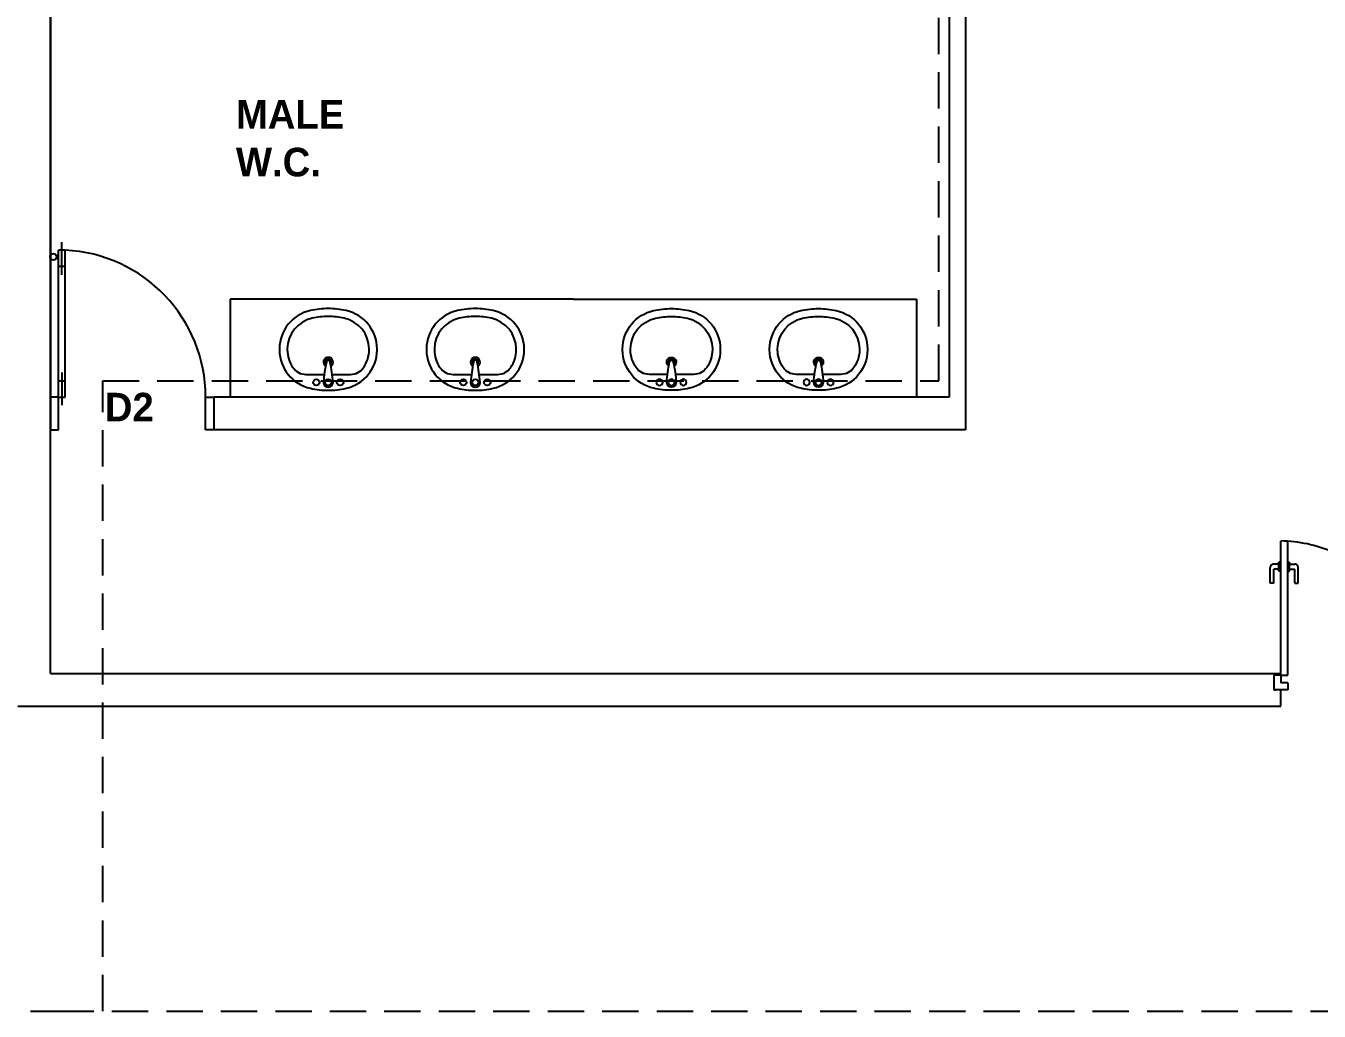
# Model space of a CAD drawing. Header units: inches. Extents: x 484217 to 497210, y -26946 to -21493.
# Drawn here: x 486889.9 to 487246, y -25744.3 to -25473 of the extents above; entities that cross this region are included whole.
import ezdxf

# ---------------------------------------------------------------- set-up
doc = ezdxf.new("R2010")
doc.units = ezdxf.units.IN
doc.header["$LTSCALE"] = 20
doc.header["$MEASUREMENT"] = 0
doc.linetypes.add('DASHED', pattern=[0.75, 0.5, -0.25])
for name, color, linetype in [('A-Door', 1, 'Continuous'), ('A-fixt', 6, 'Continuous'), ('I-DOORS', 104, 'Continuous'), ('I-WALL-FULL', 5, 'Continuous'), ('I-WALL-IN', 3, 'Continuous'), ('Water Main', 5, 'DASHED')]:
    doc.layers.add(name, color=color, linetype=linetype)
doc.layers.add('I-ANNO-TEXT', color=7, linetype='Continuous', lineweight=18)
doc.styles.add('MICRO', font='')
doc.styles.get('MICRO').set_extended_font_data('MicrogrammaSSi', bold=True)

# ---------------------------------------------------------------- blocks, each defined once
blk = doc.blocks.new('2D-L100')
at = {"layer": 'A-Door'}
for p, q in [((0.07, 0.9491), (0.07, 1.1491)), ((0.0379, 1.0671), (0.05, 1.0671)), ((0.0379, 1.051), (0.05, 1.051)), ((0.09, 1.0991), (0.05, 1.0991)), ((0.05, 0.2), (0.05, 1.0991)), ((0.09, 0.2), (0.09, 1.0991)), ((0.09, 0.9991), (0.05, 0.9991)), ((0.07, 0.35), (0.07, 0.15)), ((0.05, 0.3), (0.09, 0.3)), ((0.05, 0.2), (0, 0.2)), ((0, 0.2), (0, 0)), ((0.05, 0.2), (0.09, 0.2)), ((0.05, 0), (0.05, 0.2)), ((0.95, 0.2), (1, 0.2)), ((0.95, 0), (0.95, 0.2)), ((1, 0.2), (1, 0)), ((0, 0), (0.05, 0)), ((1, 0), (0.95, 0))]:
    blk.add_line(p, q, dxfattribs=at)
blk.add_circle((0.0178, 1.059), 0.02, dxfattribs=at)
blk.add_arc((0.05, 0.2), 0.9, 0, 87.45268, dxfattribs=at)
blk = doc.blocks.new('washe02')
at = {"layer": 'A-fixt'}
for p, q in [((-0.0241, -0.0973), (-0.1363, -0.0973)), ((0.1363, -0.0973), (0.0241, -0.0973)), ((-0.2991, -0.2466), (-0.2991, -0.2534)), ((-0.2505, -0.2471), (-0.2505, -0.2529)), ((0.2505, -0.2529), (0.2505, -0.2471))]:
    blk.add_line(p, q, dxfattribs=at)
for centre in [(-0.073, -0.0486), (0, -0.0486), (0.073, -0.0486)]:
    blk.add_circle(centre, 0.0195, dxfattribs=at)
for centre, radius, start, end in [((-0.0559, -0.2494), 0.2432, 102.57918, 179.3394), ((0, -0.5), 0.5, 90, 102.57918), ((0, -0.0486), 0.0292, 0, 180), ((0.9406, 0.0277), 0.9728, 184.50219, 191.85861), ((0, -0.5), 0.5, 77.42082, 90), ((-0.9406, 0.0277), 0.9728, 348.14139, 355.49781), ((0.0559, -0.2494), 0.2432, 0.6606, 77.42082), ((-0.0559, -0.2494), 0.1946, 145.71078, 179.3394), ((-0.1363, -0.1946), 0.0973, 90, 145.71078), ((0, -0.1722), 0.0292, 123.71685, 56.28315), ((0.1363, -0.1946), 0.0973, 34.28922, 90), ((0.0559, -0.2494), 0.1946, 0.6606, 34.28922), ((0, -0.1722), 0.0195, 136.58933, 43.41067), ((0, -0.1722), 0.0114, 180, 0), ((-0.0559, -0.2506), 0.2432, 180.6606, 257.42082), ((-0.0559, -0.2506), 0.1946, 180.6606, 257.42082), ((0.0559, -0.2506), 0.1946, 282.57918, 359.3394), ((0.0559, -0.2506), 0.2432, 282.57918, 359.3394), ((0, -0.25), 0.2991, 0, 0.6606), ((0, -0.25), 0.2991, 359.3394, 360), ((0, 0), 0.4514, 257.42082, 270), ((0, 0), 0.4514, 270, 282.57918), ((0, 0), 0.5, 257.42082, 270), ((0, 0), 0.5, 270, 282.57918)]:
    blk.add_arc(centre, radius, start, end, dxfattribs=at)

msp = doc.modelspace()

# ---------------------------------------------------------------- linework, layer by layer
for p, q in [((487235.43, -25651.78, 6.93), (487235.43, -25614.84, 6.93)), ((487237.36, -25651.78, 6.93), (487237.36, -25614.91, 6.93)), ((487232.54, -25626.48, 6.93), (487232.54, -25622.14, 6.93)), ((487234.95, -25621.18, 6.93), (487233.5, -25621.18, 6.93)), ((487234.95, -25622.63, 6.93), (487233.5, -25622.63, 6.93)), ((487233.5, -25626.48, 6.93), (487233.5, -25622.63, 6.93)), ((487234.95, -25623.11, 6.93), (487234.95, -25620.7, 6.93)), ((487235.43, -25620.7, 6.93), (487234.95, -25620.7, 6.93)), ((487235.43, -25623.11, 6.93), (487234.95, -25623.11, 6.93)), ((487237.36, -25620.7, 6.93), (487237.84, -25620.7, 6.93)), ((487237.36, -25623.11, 6.93), (487237.84, -25623.11, 6.93)), ((487237.84, -25623.11, 6.93), (487237.84, -25620.7, 6.93)), ((487237.84, -25621.18, 6.93), (487239.29, -25621.18, 6.93)), ((487237.84, -25622.63, 6.93), (487239.29, -25622.63, 6.93)), ((487239.29, -25626.48, 6.93), (487239.29, -25622.63, 6.93)), ((487240.25, -25626.48, 6.93), (487240.25, -25622.14, 6.93)), ((487233.5, -25626.48, 6.93), (487232.54, -25626.48, 6.93)), ((487239.29, -25626.48, 6.93), (487240.25, -25626.48, 6.93)), ((487235.43, -25651.78, 6.93), (487233.5, -25651.78, 6.93)), ((487233.5, -25651.78, 6.93), (487233.5, -25655.83, 6.93)), ((487235.43, -25651.78, 6.93), (487237.36, -25651.78, 6.93)), ((487235.43, -25651.78, 6.93), (487235.43, -25653.9, 6.93)), ((487235.43, -25651.78, 6.93), (487235.43, -25653.9, 6.93)), ((487233.5, -25655.83, 6.93), (487234.04, -25655.83, 6.93)), ((487237.36, -25655.83, 6.93), (487233.5, -25655.83, 6.93)), ((487237.36, -25653.9, 6.93), (487235.43, -25653.9, 6.93)), ((487237.36, -25653.9, 6.93), (487237.36, -25655.83, 6.93))]:
    msp.add_line(p, q)
at = {"linetype": 'DASHED', "ltscale": 50}
msp.add_arc((487234.95, -25651.97, 6.93), 37.14, 358.6028, 89.255, dxfattribs=at)
for centre, start, end in [((487233.5, -25622.14, 6.93), 90, 180), ((487239.29, -25622.14, 6.93), 0, 90)]:
    msp.add_arc(centre, 0.964, start, end)
at = {"layer": 'A-fixt'}
for p, q in [((486946.17, -25548.22, 6.93), (486946.17, -25575.22, 6.93)), ((487040.67, -25548.22, 6.93), (486946.17, -25548.22, 6.93)), ((487040.67, -25548.22, 6.93), (487135.17, -25548.22, 6.93)), ((487135.17, -25548.22, 6.93), (487135.17, -25575.22, 6.93))]:
    msp.add_line(p, q, dxfattribs=at)
at = {"layer": 'I-WALL-FULL'}
for p, q in [((487148.67, -25395.22, 6.93), (487148.67, -25584.22, 6.93)), ((487144.17, -25408.81, 6.93), (487144.17, -25575.22, 6.93)), ((486896.67, -25467.22, 6.93), (486896.67, -25575.22, 6.93)), ((486896.67, -25575.22, 6.93), (486896.67, -25584.22, 6.93)), ((487144.17, -25575.22, 6.93), (486941.67, -25575.22, 6.93)), ((486941.67, -25575.22, 6.93), (486941.67, -25584.22, 6.93)), ((487148.67, -25584.22, 6.93), (486941.67, -25584.22, 6.93))]:
    msp.add_line(p, q, dxfattribs=at)
at = {"layer": 'I-WALL-IN'}
for p, q in [((486896.67, -25651.33, 6.93), (487235.43, -25651.33, 6.93)), ((487235.43, -25660.33, 6.93), (487235.43, -25655.83, 6.93)), ((486887.67, -25660.33, 6.93), (486892.17, -25660.33, 6.93)), ((486892.17, -25660.33, 6.93), (487235.43, -25660.33, 6.93))]:
    msp.add_line(p, q, dxfattribs=at)
at = {"layer": 'I-WALL-IN', "elevation": 6.93}
msp.add_lwpolyline([(486896.67, -25651.33), (486896.67, -25395.22)], dxfattribs=at)
at = {"layer": 'Water Main'}
for p, q in [((487141.26, -25570.72, 10.35), (487141.26, -25401.39, 10.35)), ((486911.11, -25744.31, 10.35), (486911.11, -25570.72, 10.35)), ((486911.11, -25570.72, 10.35), (487141.26, -25570.72, 10.35)), ((486126.15, -25744.31, 10.35), (486898.61, -25744.31, 10.35)), ((486898.61, -25744.31, 10.35), (487257.84, -25744.31, 10.35))]:
    msp.add_line(p, q, dxfattribs=at)

# ---------------------------------------------------------------- block references
at = {"layer": 'A-fixt', "yscale": 45, "zscale": 45}
for p, xscale, rotation in [((486973.17, -25573.33, 6.93), 45, 180), ((487013.67, -25573.33, 6.93), 45, 180), ((487067.67, -25573.33, 6.93), -45, 180.0000000889532), ((487108.17, -25573.33, 6.93), -45, 180.0000000889532)]:
    msp.add_blockref('washe02', p, dxfattribs=dict(at, xscale=xscale, rotation=rotation))
at = {"layer": 'I-DOORS', "xscale": 45, "yscale": 45, "zscale": 45}
msp.add_blockref('2D-L100', (486896.67, -25584.22, 6.93), dxfattribs=at)

# ---------------------------------------------------------------- texts
at = {"layer": 'I-ANNO-TEXT', "char_height": 7.875, "attachment_point": 1, "style": 'MICRO'}
for s, width, insert in [('{\\fBahnschrift Light|b1|i0|c0|p34;MALE\\PW.C.}', 6039.9258, (486947.76, -25493.41, 6.93)), ('{\\fBahnschrift Light|b1|i0|c0|p34;D2}', 7.4099, (486911.66, -25574.03, 6.93))]:
    msp.add_mtext_dynamic_manual_height_columns(s, width=width, gutter_width=1.5, heights=[0], dxfattribs=dict(at, insert=insert))

doc.saveas('drawing.dxf')
